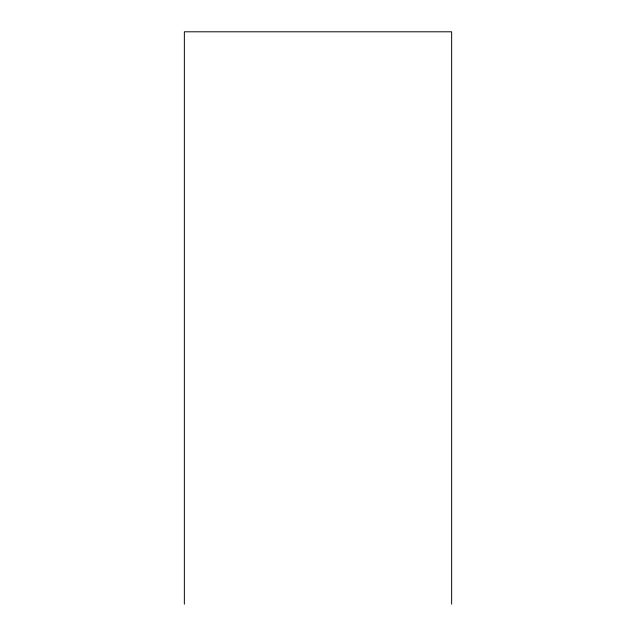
<?xml version="1.0" encoding="UTF-8"?>
<svg xmlns="http://www.w3.org/2000/svg" width="636" height="636" viewBox="0 0 636 636"><rect width="100%" height="100%" fill="white"/><g stroke="black" fill="none" stroke-linecap="round" stroke-linejoin="round"><path stroke-width="0.95" d="M451.647 604.2L451.647 31.8L184.353 31.8L184.353 604.2"/></g></svg>
